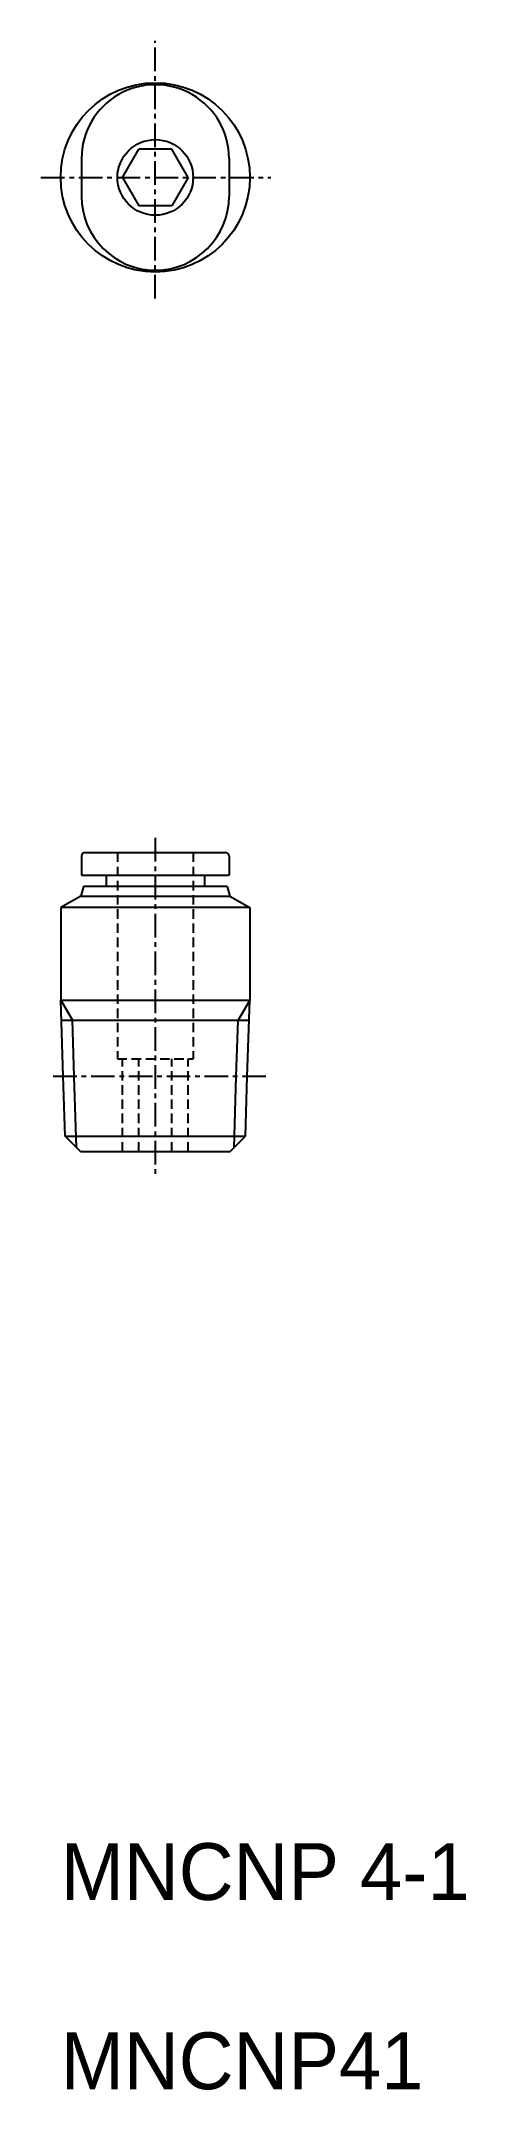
# Model space of a CAD drawing. Extents: x -1 to 21, y 0 to 108.
import ezdxf

# ---------------------------------------------------------------- set-up
doc = ezdxf.new("R2010")
doc.units = 0
doc.linetypes.add('CENTER', pattern=[2, 1.25, -0.25, 0.25, -0.25])
doc.linetypes.add('DASHED', pattern=[0.75, 0.5, -0.25])
doc.layers.get('0').update_dxf_attribs({"linetype": 'CONTINUOUS'})
doc.layers.add('CENTER', color=1, linetype='CENTER')

msp = doc.modelspace()

# ---------------------------------------------------------------- linework, layer by layer
at = {"color": 7, "linetype": 'CONTINUOUS'}
for p, q in [((1.1, 102.019019), (1.1, 100.019019)), ((3.26795, 101.019019), (4.13398, 102.519019)), ((5.86603, 102.519019), (4.13398, 102.519019)), ((6.73205, 101.019019), (5.86603, 102.519019)), ((8.9, 102.019019), (8.9, 100.019019)), ((3.26795, 101.019019), (4.13398, 99.519019)), ((6.73205, 101.019019), (5.86603, 99.519019)), ((5.86603, 99.519019), (4.13398, 99.519019)), ((1.1, 65.149019), (1.1, 64.149019)), ((1.29972, 65.349019), (8.70028, 65.349019)), ((8.9, 65.149019), (8.9, 64.149019)), ((1.1, 64.149019), (8.9, 64.149019)), ((2.4, 64.149019), (2.4, 63.549019)), ((7.6, 64.149019), (7.6, 63.549019)), ((1.06603, 63.049018), (0, 62.433548)), ((1.2, 63.54902), (1.06603, 63.049019)), ((1.06603, 63.049018), (8.93398, 63.049018)), ((8.8, 63.549019), (1.2, 63.549019)), ((8.8, 63.54902), (8.93398, 63.049019)), ((8.93398, 63.049018), (10, 62.433548)), ((10, 62.433548), (0, 62.433548)), ((0, 62.433548), (0, 57.549019)), ((10, 62.433548), (10, 57.549019)), ((0, 57.549019), (10, 57.549019)), ((0.136, 53.519019), (0.01007, 57.549019)), ((9.864, 53.519019), (9.98994, 57.549019)), ((0.04331, 56.485117), (9.95669, 56.485117)), ((0.23459, 50.364436), (0.136, 53.519019)), ((9.76542, 50.364436), (9.864, 53.519019)), ((1.05, 49.549019), (0.23458, 50.364436)), ((0.23459, 50.364436), (9.76542, 50.364436)), ((8.95, 49.549019), (9.76542, 50.364436)), ((1.05, 49.549019), (8.95, 49.549019))]:
    msp.add_line(p, q, dxfattribs=at)
at = {"color": 3, "linetype": 'DASHED'}
for p, q in [((3, 65.349019), (3, 54.449019)), ((7, 65.349019), (7, 54.449019)), ((3, 54.449019), (7, 54.449019)), ((3.26795, 49.549019), (3.26795, 54.449019)), ((4.13398, 49.549019), (4.13398, 54.449019)), ((5.86603, 49.549019), (5.86603, 54.449019)), ((6.73205, 49.549019), (6.73205, 54.449019))]:
    msp.add_line(p, q, dxfattribs=at)
at = {"color": 3, "linetype": 'CONTINUOUS'}
for p, q in [((0.010065, 57.549019), (0.62431, 56.485117)), ((9.989935, 57.549019), (9.37569, 56.485117)), ((0.717, 53.519019), (0.62431, 56.485117)), ((9.283, 53.519019), (9.37569, 56.485117)), ((0.83432, 49.764697), (0.717, 53.519019)), ((9.16568, 49.764697), (9.283, 53.519019))]:
    msp.add_line(p, q, dxfattribs=at)
at = {"color": 7, "linetype": 'CONTINUOUS'}
for radius in [5, 2]:
    msp.add_circle((5, 101.019019), radius, dxfattribs=at)
for centre, radius, start, end in [((5, 102.019019), 3.9, 0, 180.00001), ((5, 100.019019), 3.9, 180.00001, 0.00000088), ((1.3, 65.149019), 0.2, 90, 180), ((8.7, 65.149019), 0.2, 0, 90)]:
    msp.add_arc(centre, radius, start, end, dxfattribs=at)
at = {"layer": 'CENTER', "color": 1, "linetype": 'CENTER'}
for p, q in [((5, 94.626721), (5, 108.229419)), ((-1.04393, 101.019019), (11.10714, 101.019019)), ((5, 66.114655), (5, 48.163081)), ((10.85127, 53.519019), (-0.48621, 53.519019))]:
    msp.add_line(p, q, dxfattribs=at)

# ---------------------------------------------------------------- texts
for s, p in [('MNCNP 4-1', (0, 10)), ('MNCNP41', (0, 0))]:
    msp.add_text(s, height=3).set_placement(p)

doc.saveas('drawing.dxf')
